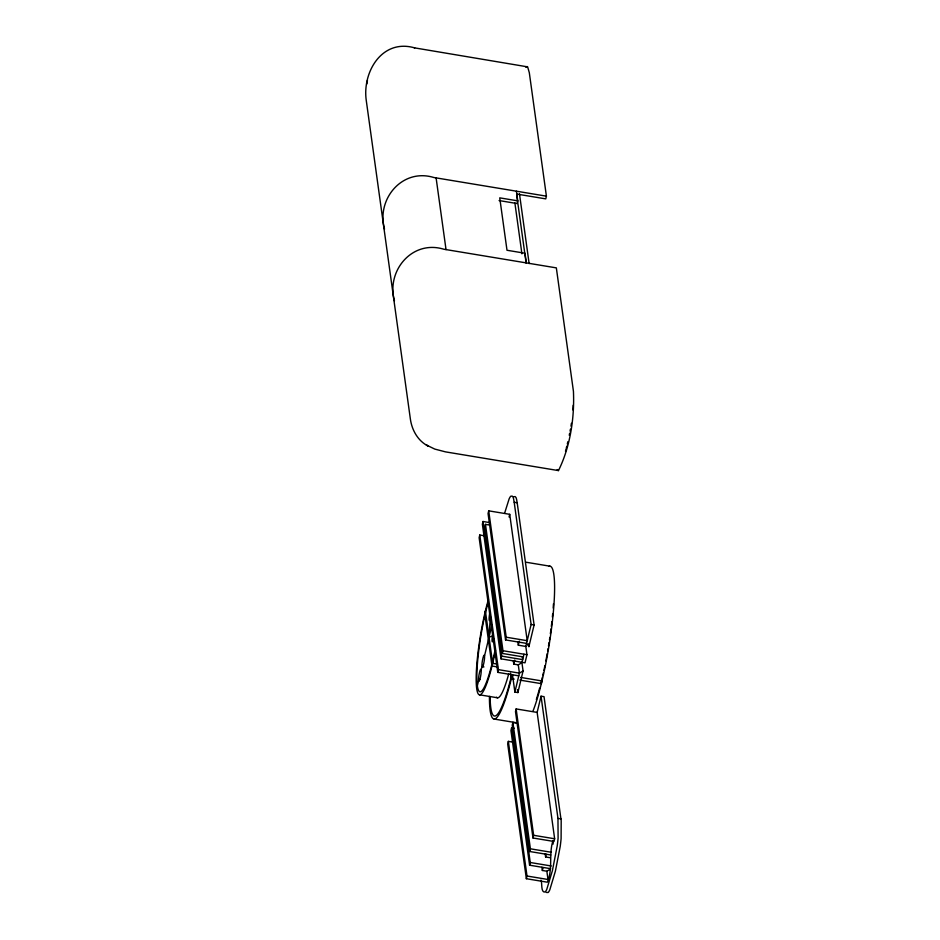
<?xml version="1.0" encoding="UTF-8"?>
<svg xmlns="http://www.w3.org/2000/svg" width="940" height="940" viewBox="0 0 940 940"><rect width="100%" height="100%" fill="white"/><g stroke="black" fill="none" stroke-linecap="round" stroke-linejoin="round"><path stroke-width="1.41" d="M573.188 405.246L572.954 410.005M490.128 619.589L489.023 637.144L492.407 636.063M414.704 47.881C382.122 38.446 362.253 71.91 366.236 100.263L410.345 418.841C411.838 430.038 417.912 441.024 428.323 446.159L426.384 445.02L434.774 449.085L445.501 451.87L558.466 470.588C570.228 446.947 574.61 417.959 573.435 391.31L556.339 267.877L443.833 249.229C412.108 239.488 386.046 270.978 394.459 300.918M570.968 426.149L571.426 423.27M367.446 80.405L366.847 83.965M570.063 431.131L570.451 429.11M569.252 435.255L569.663 433.176M567.325 443.939L567.842 441.706M516.413 191.196L517.74 200.843L517.094 203.545L499.093 200.561M414.246 47.811L527.645 66.869L529.314 72.733L546.41 196.166L545.764 198.869L517.164 194.133M483.971 535.706L479.776 535.013L479.13 537.715L497.777 672.359L518.774 675.837M490.022 522.652L483.019 521.5L482.373 524.203L501.02 658.846L525.025 662.817L526.964 654.71L525.824 646.438L531.112 624.466L514.192 502.265C513.687 500.562 513.698 494.64 510.761 496.226A28.235 4.207 -80.6 0 0 509.116 498.917L504.569 513.357M489.67 525.061L485.463 524.367L484.817 527.07L502.312 653.429L523.322 656.919M488.706 510.843L506.214 637.214L527.211 640.692L509.715 514.321L488.706 510.843L488.06 513.546L505.567 639.917L526.564 643.395L528.914 646.591L534.108 624.971L517.188 502.771C516.683 501.055 516.706 495.145 513.757 496.731M509.069 517.024L509.715 514.321M494.675 651.996A55.366 8.26 -80.6 0 1 492.466 661.971L491.69 665.097A55.366 8.26 -80.6 0 1 477.344 685.812L478.578 680.678M481.174 669.868L481.95 666.613L483.947 666.942M484.547 655.803L492.031 624.63M497.542 666.977L491.996 666.014L492.654 663.346A58.445 8.719 -80.6 0 0 495.486 650.386M497.777 672.359L498.423 669.656L479.776 535.013M501.02 658.846L501.666 656.132L483.019 521.5M502.312 653.429L502.971 650.727L485.463 524.367M505.567 639.917L506.214 637.214M512.465 674.603L514.885 692.063L517.881 692.557L523.075 670.925L521.923 662.653L518.281 664.862L513.78 664.122L514.756 660.056M525.824 646.438L518.316 645.192L519.291 641.139M514.192 679.127L511.337 678.645L511.807 674.603L510.726 678.95A76.892 11.468 -80.6 0 1 490.116 696.505M514.885 692.063L519.421 673.134L518.281 664.862M522.017 662.324L523.968 654.205M512.547 742.071L508.352 741.366L507.706 744.069L526.353 878.712L547.35 882.202C553.131 868.642 548.584 854.589 552.896 840.971M514.403 728.312L511.595 727.854L510.949 730.556L529.596 865.2L550.593 868.678M517.094 723.142L512.899 722.449L512.241 725.151L529.749 851.511L550.746 855M537.139 712.402L516.142 708.925L515.496 711.627L532.992 837.998L553.989 841.476L554.647 838.774L537.139 712.402L541.04 696.188L544.037 696.681L561.192 820.761L561.098 838.609A28.235 4.207 -80.6 0 1 560.193 846.564L555.399 871.145L549.806 889.816A28.235 4.207 -80.6 0 1 548.161 892.507L546.363 892.448M519.82 680.102L541.346 683.662L541.992 680.959A79.971 11.938 -80.6 0 0 549.16 566.291M529.749 851.511L530.395 848.808L512.899 722.449M532.992 837.998L533.638 835.296L516.142 708.925M526.353 878.712L526.999 876.01L508.352 741.366M529.596 865.2L530.242 862.497L511.595 727.854M550.499 869.007L546.857 871.216L542.356 870.475L543.003 867.773M550.1 857.703L545.6 856.951L546.246 854.249M566.256 448.298L566.797 446.136M492.008 666.061L484.746 613.655L485.393 610.941L492.654 663.346L491.843 666.66A58.445 8.719 -80.6 0 1 476.686 688.527A58.445 8.719 -80.6 0 1 484.594 614.361L485.393 610.941A58.445 8.719 -80.6 0 1 488.436 599.485M511.995 675.989L510.878 680.513A79.971 11.938 -80.6 0 1 489.435 696.399M565.492 451.282L566.009 449.297M525.742 67.139L527.211 66.517M523.075 670.925L519.421 673.134L498.423 669.656M558.466 470.588L557.185 469.554M546.41 196.166L433.892 177.519C402.179 167.767 376.118 199.268 384.531 229.207M517.74 200.843L499.739 197.858L507.001 250.263L525.002 253.248L526.341 262.906M514.192 502.265L517.188 502.771M525.683 562.167L549.971 566.197M531.112 624.466L534.108 624.971M502.971 650.727L526.964 654.71M501.666 656.132L522.663 659.621L522.288 656.86M492.654 663.346L496.802 664.039M520.56 677.411L541.992 680.959L540.876 685.483A79.971 11.938 -80.6 0 1 532.898 711.31M479.565 694.813L497.565 697.797M494.088 719.041L516.941 722.825M541.04 696.188L557.961 818.376L560.957 818.881M533.638 835.296L554.647 838.774M530.395 848.808L551.392 852.286M530.242 862.497L551.24 865.975M526.999 876.01L547.996 879.488L546.857 871.216M519.456 193.722L529.126 263.553M516.659 194.686L526.13 263.059M514.873 202.911L521.923 253.835M528.538 643.841L528.914 646.591M552.802 841.3L553.19 844.061M517.881 641.973L518.316 645.192M545.153 853.743L545.6 856.951M517.482 689.655L517.881 692.557M513.334 660.902L513.78 664.122M541.91 867.256L542.356 870.475M540.923 880.157C542.451 882.46 540.488 892.941 545.165 892.013A28.235 4.207 -80.6 0 0 546.798 889.322L552.403 870.652L557.185 846.059A28.235 4.207 -80.6 0 0 558.101 838.104L557.961 818.376M510.573 673.158L511.348 678.692M436.101 177.883L446.03 249.594M508.74 673.839A58.445 8.719 -80.6 0 1 496.52 697.198M490.821 617.251A6.157 0.917 -80.6 0 1 489.141 619.895A6.157 0.917 -80.6 0 1 490.057 611.729M493.77 638.507A6.157 0.917 -80.6 0 1 492.09 641.15A6.157 0.917 -80.6 0 1 493.007 632.984M553.472 603.797A76.892 11.468 -80.6 0 1 553.178 608.051M552.708 613.585A76.892 11.468 -80.6 0 1 552.379 617.016M551.886 621.681A76.892 11.468 -80.6 0 1 551.322 626.451M551.016 628.872A76.892 11.468 -80.6 0 1 550.37 633.76M549.841 637.449A76.892 11.468 -80.6 0 1 549.465 639.928M549.089 642.408A76.892 11.468 -80.6 0 1 548.49 646.133M548.079 648.612A76.892 11.468 -80.6 0 1 547.656 651.091M547.221 653.559A76.892 11.468 -80.6 0 1 545.846 660.914M544.883 665.732A76.892 11.468 -80.6 0 1 543.884 670.467M543.379 672.793A76.892 11.468 -80.6 0 1 542.862 675.084M542.333 677.352A76.892 11.468 -80.6 0 1 541.804 679.585M541.534 680.678A76.892 11.468 -80.6 0 1 541.005 682.851M539.642 688.104A76.892 11.468 -80.6 0 1 536.341 699.477M477.344 685.812A55.366 8.26 -80.6 0 1 484.829 615.559L485.592 612.328A55.366 8.26 -80.6 0 1 487.93 603.304M479.905 679.338A6.157 0.917 -80.6 0 0 481.022 669.339A6.157 0.917 -80.6 0 0 478.683 677.141A6.157 0.917 -80.6 0 0 479.905 679.338M483.278 665.273A6.157 0.917 -80.6 0 0 484.406 655.274A6.157 0.917 -80.6 0 0 482.055 663.076A6.157 0.917 -80.6 0 0 483.278 665.273"/></g></svg>
